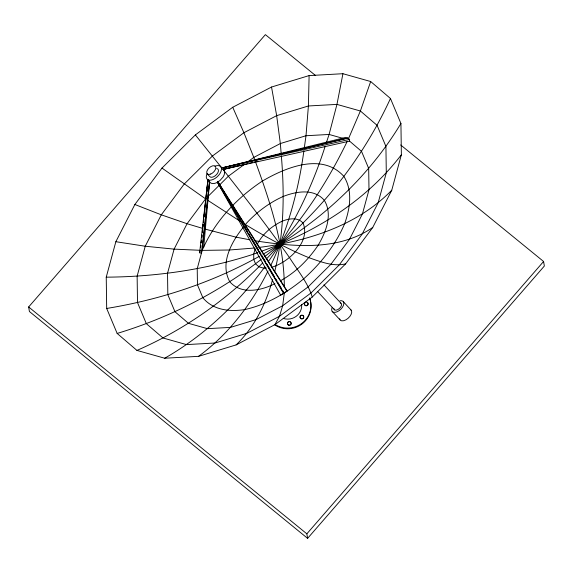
<?xml version="1.0" encoding="UTF-8"?>
<svg xmlns="http://www.w3.org/2000/svg" width="573" height="573" viewBox="0 0 573 573"><rect width="100%" height="100%" fill="white"/><g stroke="black" fill="none" stroke-linecap="round" stroke-linejoin="round"><path stroke-width="0.86" d="M284.33 286.385C284.072 243.525 270.148 202.126 255.658 162.245M309.112 75.586L271.523 87.032L232.724 107.266L195.364 134.906L161.987 168.068L134.87 204.497L115.853 241.706L106.241 277.167L106.685 308.453L117.157 333.436L136.94 350.411L164.687 358.225L198.509 356.349L236.097 344.903L274.89 324.669L312.249 297.029L345.626 263.867L372.751 227.438L391.76 190.222L401.372 154.767L400.928 123.482L390.457 98.499L370.681 81.524L342.933 73.709L309.112 75.586L308.403 105.976L306.011 135.737L304.284 147.999M206.96 191.905L207.118 190.136M207.354 187.478L207.677 183.94M207.841 182.171L208.078 179.514L206.223 196.403M203.687 247.464L209.611 181.956M200.672 247.343L200.858 245.566M201.144 242.895L201.431 240.23M201.717 237.566L202.004 234.901M202.29 232.237L202.577 229.572M202.863 226.901L203.15 224.236M203.343 222.46L203.723 218.907M203.916 217.131L207.92 179.815L199.626 252.793L201.438 253.173L209.611 181.047M201.259 242.608L201.452 240.832M201.832 237.279L202.025 235.503M202.405 231.95L202.598 230.167M202.885 227.502L203.171 224.838M203.451 222.174L203.737 219.509M204.024 216.845L204.31 214.173M204.504 212.397L204.883 208.844M205.077 207.068L205.456 203.515M205.65 201.739L206.029 198.179M209.632 181.082L202.19 250.387L197.227 268.687L197.456 284.838L202.863 297.731C213.027 310.258 229.895 311.927 244.85 309.563C266.789 304.686 286.342 293.082 303.568 278.944C320.78 263.501 335.47 245.187 344.602 223.814C350.017 208.572 352.932 190.988 343.936 176.47C322.248 152.189 285.791 167.423 262.513 180.989C236.592 198.1 214.524 221.644 202.19 250.387L229.343 250L254.498 248.03M303.912 150.627C298.605 190.243 287.796 229.257 270.771 265.471M342.933 73.709L336.953 104.393L329.095 134.454L326.324 142.799M272.569 279.681C265.965 303.919 254.355 327.326 236.097 344.903M274.639 271.924C284 234.042 284.631 194.462 281.336 155.741M199.626 252.793L200.192 250.702M255.157 248.732L253.696 254.118L253.775 259.555L255.587 263.895L259.025 266.846L263.845 268.2L266.359 268.064M325.213 146.136C312.135 187.17 293.147 226.45 268.286 261.66M370.681 81.524L360.381 110.99L348.384 138.96M390.457 98.499C362.05 160.325 318.337 214.918 264.64 256.647M257.198 244.37C262.534 234.006 271.86 225.934 282.396 221.099C288.978 218.514 297.917 216.966 303.053 223.09C310.996 242.028 288.04 262.749 271.351 267.376M347.238 141.338C326.467 184.434 299.507 224.716 266.209 259.146M268.035 270.986C251.518 304.084 228.527 334.396 198.509 356.349M274.89 324.669L279.517 316.267L282.654 305.76L284.28 293.211L282.453 290.139M400.928 123.482C367.773 178.418 318.867 222.969 263.05 254.168M264.833 266.746L263.845 268.2C237.057 304.284 203.852 335.9 164.687 358.225M243.224 227.309C231.485 241.971 219.66 263.322 229.794 281.751C241.212 294.916 261.238 290.669 274.911 283.656M401.372 154.767C366.247 200.736 315.286 232.409 261.173 251.339M400.67 144.955L543.584 261.489L544.35 266.03L307.615 538.362L29.416 311.511L28.65 306.97L265.385 34.638L315.336 75.364M307.615 538.362L306.849 533.828L543.584 261.489M262.62 262.993C226.822 299.808 184.062 329.905 136.94 350.411M207.483 196.976L228.369 176.226L244.657 164.172M391.76 190.222C356.965 225.834 307.128 241.462 258.853 247.443M261.159 259.433C218.292 292.739 169.099 317.721 117.157 333.436M247.493 162.073L253.868 157.36L280.347 143.544L306.011 135.737L329.095 134.454L343.342 138.465M161.987 168.068L205.585 198.86L187.07 223.728L174.092 249.126L167.531 273.328L167.832 294.687L174.98 311.741L188.481 323.33L207.426 328.666L230.511 327.384L256.167 319.569L282.654 305.76L308.152 286.887L330.936 264.253L349.444 239.385L362.43 213.987L368.991 189.785L368.683 168.426L361.534 151.372L349.587 141.123L349.587 139.418L348.033 138.086L223.105 167.746L223.105 169.443A9.254 5.1 -42.8 0 1 223.083 176.993L219.953 180.545L217.668 181.97L283.921 293.233L287.216 291.041L218.026 181.942A9.254 5.1 -42.8 0 1 209.997 182.271M372.751 227.438C338.399 251.296 293.405 246.748 254.29 240.66M259.182 256.418C211.996 282.711 159.931 299.743 106.685 308.453M280.441 280.777C295.869 272.411 308.489 259.519 318.266 245.058C325.915 231.958 332.906 214.782 324.397 200.428C314.154 188.223 296.334 191.303 283.227 196.46C268.68 202.921 255.966 212.748 245.308 224.509C265.793 236.835 286.679 248.675 308.876 257.671C320.551 261.682 333.106 266.918 345.626 263.867M231.736 204.962L218.026 181.942L217.368 182.157L280.569 295.016L284.28 293.211L283.921 293.233M257.85 252.571L253.696 254.118C206.165 269.654 156.178 276.809 106.241 277.167M280.569 295.016L281.236 294.801M222.947 167.667L345.698 137.391L347.875 138.007L222.947 167.667L223.105 169.443L349.587 141.123M223.033 169.422L239.528 165.396M223.105 169.443L247.393 163.677M249.133 163.262L252.6 162.438M254.333 162.03L257.807 161.206M223.105 167.746L349.587 139.418M200.435 250.308L174.092 249.126L145.248 246.232L115.853 241.706M249.921 239.815L235.926 237.122L204.525 228.949M202.863 228.448L187.07 223.728L161.299 214.818L134.87 204.497M240.116 221.242L207.77 200.314M28.65 306.97L306.849 533.828M343.356 301.713L351.235 310.208M323.931 284.867L340.899 303.174M317.635 291.578L334.596 309.886M207.068 173.691L209.689 176.52A5.551 3.058 -42.8 0 0 216.723 174.378A5.551 3.058 -42.8 0 0 216.637 168.526M332.147 311.347L340.018 319.849M195.364 134.906L221.751 167.882M223.406 169.966C246.068 198.673 268.472 227.617 289.472 257.571C297.545 270.341 307.722 282.41 312.249 297.029M217.668 181.97L286.858 291.063M232.652 206.495L234.02 208.801M234.937 210.334L238.59 216.472M239.5 218.012L240.875 220.311M241.785 221.844L243.16 224.15M244.069 225.683L247.729 231.821M248.639 233.354L250.014 235.661M250.924 237.193L258.695 250.236M259.605 251.776L260.98 254.075M261.89 255.608L265.55 261.746M266.459 263.286L274.689 277.096M275.599 278.628L276.967 280.935M277.884 282.468L281.536 288.606M217.368 182.157L283.621 293.426M218.026 181.942L220.641 186.612M221.515 188.166L222.825 190.501M232.724 107.266L243.912 132.721L254.763 159.803M271.523 87.032L276.666 115.646L280.347 143.544L281.2 154.001M309.735 298.597A23.142 22.411 -9.6 0 1 301.785 324.182A23.142 22.411 -9.6 0 1 274.324 324.605M290.848 322.506A1.848 1.791 -9.6 0 1 290.239 325.092A1.848 1.791 -9.6 0 1 287.639 324.304A1.848 1.791 -9.6 0 1 288.699 321.854M289.659 321.768A1.848 1.791 -9.6 0 1 290.518 322.162M309.621 297.917A23.142 22.411 -9.6 0 1 302.014 323.244A23.142 22.411 -9.6 0 1 274.918 324.397M302.716 315.522A1.848 1.791 -9.6 0 1 303.103 318.524A1.848 1.791 -9.6 0 1 300.137 317.621A1.848 1.791 -9.6 0 1 302.258 315.386M307.071 302.408A1.848 1.791 -9.6 0 1 307.78 305.058A1.848 1.791 -9.6 0 1 304.958 305.309A1.848 1.791 -9.6 0 1 305.223 302.573M301.663 304.442A13.881 13.444 -9.6 0 1 283.227 318.409M340.24 302.909A4.627 2.55 -42.8 0 1 339.467 308.417A4.627 2.55 -42.8 0 1 333.952 308.704M340.018 300.768A7.406 4.075 -42.8 0 1 343.406 305.473A7.406 4.075 -42.8 0 1 335.477 312.292A7.406 4.075 -42.8 0 1 332.089 307.586M206.86 174.128A9.254 5.1 -42.8 0 0 209.245 180.194A9.254 5.1 -42.8 0 0 218.528 175.453L219.932 173.59A9.254 5.1 -42.8 0 0 219.953 166.048L218.549 165.618A9.254 5.1 -42.8 0 0 214.904 166.249M350.418 309.513A7.406 4.075 -42.8 0 1 348.026 318.352A7.406 4.075 -42.8 0 1 339.588 318.824M145.248 246.232L137.133 276.165L137.506 302.573L146.344 323.666L163.047 337.998L186.476 344.602L215.025 343.012L246.762 333.35L279.517 316.267L311.053 292.932L339.23 264.934L362.129 234.178L378.18 202.763L386.295 172.831L385.923 146.416L377.084 125.322L360.381 110.99L336.953 104.393L308.403 105.976L276.666 115.646L243.912 132.721L212.375 156.057L184.198 184.062L161.299 214.818L145.248 246.232M277.153 244.728L277.182 246.612C279.703 248.281 283.75 244.521 282.783 241.792C280.684 240.28 278.005 242.816 277.153 244.728M288.491 324.941A1.848 1.791 -9.6 0 0 291.127 323.151A1.848 1.791 -9.6 0 0 288.233 321.847A1.848 1.791 -9.6 0 0 288.491 324.941M301.09 318.552A1.848 1.791 -9.6 0 0 303.726 316.762A1.848 1.791 -9.6 0 0 300.832 315.458A1.848 1.791 -9.6 0 0 301.09 318.552M305.445 305.438A1.848 1.791 -9.6 0 0 308.081 303.647A1.848 1.791 -9.6 0 0 305.187 302.343A1.848 1.791 -9.6 0 0 305.445 305.438M210.728 174.042A5.551 3.058 -42.8 0 0 215.477 166.457A5.551 3.058 -42.8 0 0 207.612 169.723A5.551 3.058 -42.8 0 0 210.728 174.042M279.273 247.608A4.627 2.55 -42.8 0 0 283.578 241.34A4.627 2.55 -42.8 0 0 277.096 243.661A4.627 2.55 -42.8 0 0 279.273 247.608"/></g></svg>
